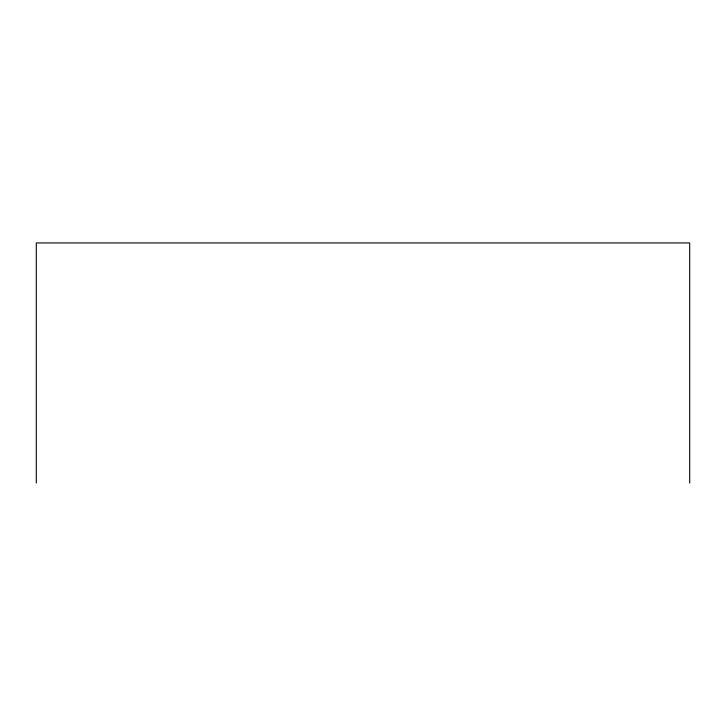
<?xml version="1.0" encoding="UTF-8"?>
<svg xmlns="http://www.w3.org/2000/svg" width="726" height="726" viewBox="0 0 726 726"><rect width="100%" height="100%" fill="white"/><g stroke="black" fill="none" stroke-linecap="round" stroke-linejoin="round"><path stroke-width="1.09" d="M689.7 483.062L689.7 242.938L36.3 242.938L36.3 483.062"/></g></svg>
